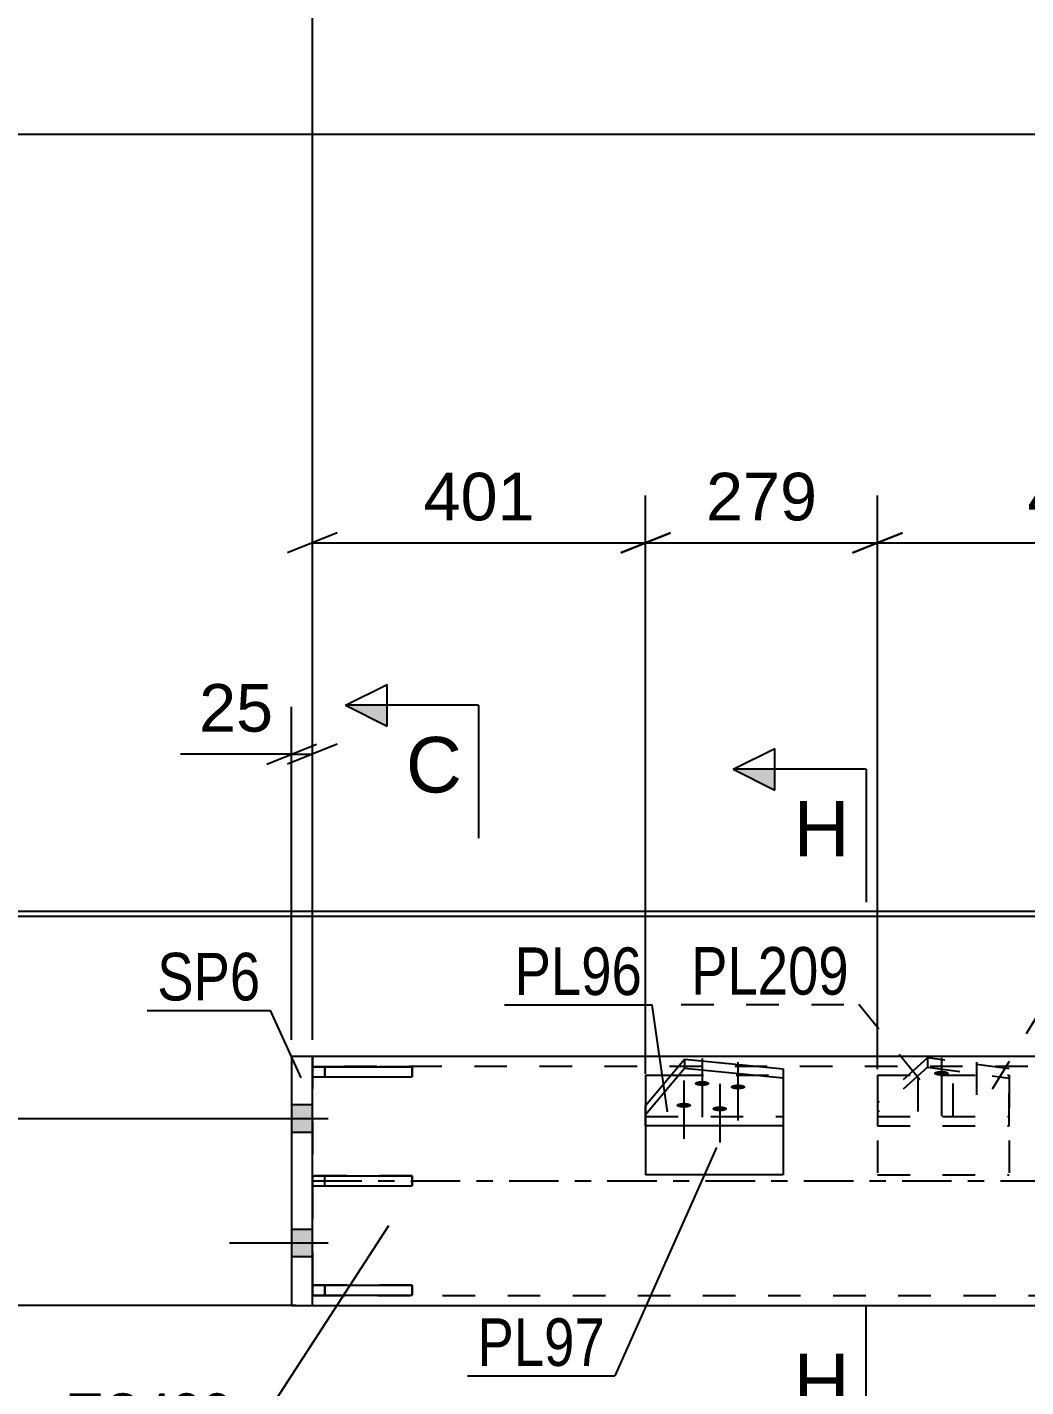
# Model space of a CAD drawing. Header units: millimetres. Extents: x -178 to 663, y -245 to 349.
# Drawn here: x -100.9 to -40.8, y 200.6 to 282.5 of the extents above; entities that cross this region are included whole.
import ezdxf

# ---------------------------------------------------------------- set-up
doc = ezdxf.new("R2010")
doc.units = ezdxf.units.MM
doc.linetypes.add('DXK_LINE_DOT2', pattern=[3.9198, 1.9599, -1.9599])
doc.linetypes.add('DXK_LINE_DOT3', pattern=[5.9187, 2.979, -0.9799, 0.9799, -0.9799])
doc.styles.add('Arial', font='ARIAL.TTF', dxfattribs={"height": 0.2})
doc.styles.add('Arial Narrow', font='ARIALN.TTF', dxfattribs={"height": 0.2})

# ---------------------------------------------------------------- blocks, each defined once
blk = doc.blocks.new('Part-339278997-3396 - 3389')
at = {"color": 2, "linetype": 'Continuous'}
for p, q in [((-25, 220.502), (-83.75, 220.502)), ((-83.75, 205.502), (-25, 205.502))]:
    blk.add_line(p, q, dxfattribs=at)
at = {"color": 7, "linetype": 'DXK_LINE_DOT2'}
for p, q in [((-83.75, 220.502), (-83.75, 205.502)), ((-25, 205.502), (-25, 220.502)), ((-25, 219.902), (-83.75, 219.902)), ((-83.75, 206.102), (-25, 206.102))]:
    blk.add_line(p, q, dxfattribs=at)
at = {"color": 7, "linetype": 'DXK_LINE_DOT3'}
blk.add_line((-83.75, 213.002), (-25, 213.002), dxfattribs=at)
blk = doc.blocks.new('Part-339278997-3432 - 3389')
at = {"color": 2, "linetype": 'Continuous'}
for p, q in [((-85, 220.502), (-85, 205.502)), ((-83.75, 220.502), (-85, 220.502)), ((-83.75, 205.502), (-83.75, 220.502)), ((-85, 205.502), (-83.75, 205.502))]:
    blk.add_line(p, q, dxfattribs=at)
blk = doc.blocks.new('Part-339278997-3506 - 3389')
at = {"color": 7, "linetype": 'DXK_LINE_DOT2'}
for p, q in [((-77.75, 206.727), (-83.75, 206.727)), ((-83.75, 206.727), (-83.75, 206.127)), ((-83, 206.727), (-83, 206.127)), ((-77.75, 206.127), (-77.75, 206.727)), ((-83.75, 206.127), (-77.75, 206.127))]:
    blk.add_line(p, q, dxfattribs=at)
blk = doc.blocks.new('Part-339278997-3528 - 3389')
at = {"color": 7, "linetype": 'DXK_LINE_DOT2'}
for p, q in [((-49.726, 219.367), (-49.726, 213.367)), ((-49.726, 219.367), (-41.792, 219.367)), ((-41.792, 219.367), (-41.792, 213.367)), ((-49.726, 213.367), (-41.792, 213.367))]:
    blk.add_line(p, q, dxfattribs=at)
blk = doc.blocks.new('Part-339278997-3488 - 3389')
at = {"color": 7, "linetype": 'DXK_LINE_DOT2'}
for p, q in [((-77.75, 219.877), (-83.75, 219.877)), ((-83.75, 219.877), (-83.75, 219.277)), ((-83, 219.877), (-83, 219.277)), ((-77.75, 219.277), (-77.75, 219.877)), ((-83.75, 219.277), (-77.75, 219.277))]:
    blk.add_line(p, q, dxfattribs=at)
blk = doc.blocks.new('Part-339278997-3489 - 3389')
at = {"color": 2, "linetype": 'Continuous'}
for p, q in [((-83.75, 206.727), (-77.75, 206.727)), ((-83.75, 206.727), (-83.75, 206.127)), ((-77.75, 206.727), (-77.75, 206.127)), ((-83.75, 206.127), (-77.75, 206.127))]:
    blk.add_line(p, q, dxfattribs=at)
at = {"color": 7, "linetype": 'DXK_LINE_DOT2'}
blk.add_line((-83, 206.127), (-83, 206.727), dxfattribs=at)
blk = doc.blocks.new('Part-339278997-3505 - 3389')
at = {"color": 7, "linetype": 'DXK_LINE_DOT2'}
for p, q in [((-77.75, 213.302), (-83.75, 213.302)), ((-83.75, 213.302), (-83.75, 212.702)), ((-83, 212.702), (-83, 213.302)), ((-77.75, 212.702), (-77.75, 213.302)), ((-83.75, 212.702), (-77.75, 212.702))]:
    blk.add_line(p, q, dxfattribs=at)
blk = doc.blocks.new('Bolt-339278997-3565 - 3389')
at = {"linetype": 'Continuous'}
blk.add_hatch(color=1, dxfattribs=at).paths.add_polyline_path([(-45.874, 219.326), (-45.968, 219.33), (-46.057, 219.34), (-46.139, 219.356), (-46.209, 219.377), (-46.264, 219.403), (-46.302, 219.433), (-46.322, 219.464), (-46.322, 219.496), (-46.302, 219.528), (-46.264, 219.557), (-46.209, 219.583), (-46.139, 219.605), (-46.057, 219.621), (-45.968, 219.631), (-45.874, 219.634), (-45.781, 219.631), (-45.691, 219.621), (-45.61, 219.605), (-45.54, 219.583), (-45.485, 219.557), (-45.446, 219.528), (-45.427, 219.496), (-45.427, 219.464), (-45.446, 219.433), (-45.485, 219.403), (-45.54, 219.377), (-45.61, 219.356), (-45.691, 219.34), (-45.781, 219.33)])
at = {"color": 1, "linetype": 'Continuous'}
blk.add_line((-45.874, 220.42), (-45.874, 216.896), dxfattribs=at)
at = {"color": 1, "linetype": 'DXK_LINE_DOT2'}
for p, q in [((-43.771, 220.147), (-43.771, 216.623)), ((-47.292, 219.141), (-47.292, 215.617)), ((-45.189, 218.868), (-45.189, 215.344))]:
    blk.add_line(p, q, dxfattribs=at)
blk = doc.blocks.new('Bolt-339278997-3566 - 3389')
at = {"linetype": 'Continuous'}
for points in [[(-60.288, 219.025), (-60.195, 219.021), (-60.105, 219.011), (-60.024, 218.995), (-59.954, 218.974), (-59.899, 218.948), (-59.86, 218.918), (-59.841, 218.887), (-59.841, 218.855), (-59.86, 218.823), (-59.899, 218.794), (-59.954, 218.768), (-60.024, 218.746), (-60.105, 218.73), (-60.195, 218.72), (-60.288, 218.717), (-60.382, 218.72), (-60.471, 218.73), (-60.553, 218.746), (-60.623, 218.768), (-60.678, 218.794), (-60.716, 218.823), (-60.736, 218.855), (-60.736, 218.887), (-60.716, 218.918), (-60.678, 218.948), (-60.623, 218.974), (-60.553, 218.995), (-60.471, 219.011), (-60.382, 219.021)], [(-58.125, 218.813), (-58.031, 218.81), (-57.942, 218.8), (-57.86, 218.784), (-57.791, 218.762), (-57.735, 218.736), (-57.697, 218.707), (-57.677, 218.675), (-57.677, 218.643), (-57.697, 218.612), (-57.735, 218.582), (-57.791, 218.556), (-57.86, 218.535), (-57.942, 218.519), (-58.031, 218.509), (-58.125, 218.505), (-58.219, 218.509), (-58.308, 218.519), (-58.389, 218.535), (-58.459, 218.556), (-58.515, 218.582), (-58.553, 218.612), (-58.573, 218.643), (-58.573, 218.675), (-58.553, 218.707), (-58.515, 218.736), (-58.459, 218.762), (-58.389, 218.784), (-58.308, 218.8), (-58.219, 218.81)], [(-61.387, 217.709), (-61.294, 217.706), (-61.204, 217.696), (-61.123, 217.68), (-61.053, 217.658), (-60.998, 217.632), (-60.959, 217.603), (-60.94, 217.571), (-60.94, 217.539), (-60.959, 217.508), (-60.998, 217.478), (-61.053, 217.452), (-61.123, 217.431), (-61.204, 217.415), (-61.294, 217.405), (-61.387, 217.401), (-61.481, 217.405), (-61.57, 217.415), (-61.652, 217.431), (-61.722, 217.452), (-61.777, 217.478), (-61.815, 217.508), (-61.835, 217.539), (-61.835, 217.571), (-61.815, 217.603), (-61.777, 217.632), (-61.722, 217.658), (-61.652, 217.68), (-61.57, 217.696), (-61.481, 217.706)], [(-59.224, 217.498), (-59.13, 217.494), (-59.041, 217.484), (-58.959, 217.468), (-58.889, 217.447), (-58.834, 217.421), (-58.796, 217.391), (-58.776, 217.36), (-58.776, 217.328), (-58.796, 217.296), (-58.834, 217.267), (-58.889, 217.241), (-58.959, 217.219), (-59.041, 217.203), (-59.13, 217.193), (-59.224, 217.19), (-59.317, 217.193), (-59.407, 217.203), (-59.488, 217.219), (-59.558, 217.241), (-59.614, 217.267), (-59.652, 217.296), (-59.671, 217.328), (-59.671, 217.36), (-59.652, 217.391), (-59.614, 217.421), (-59.558, 217.447), (-59.488, 217.468), (-59.407, 217.484), (-59.317, 217.494)]]:
    blk.add_hatch(color=1, dxfattribs=at).paths.add_polyline_path(points)
at = {"color": 1, "linetype": 'Continuous'}
for p, q in [((-60.288, 220.374), (-60.288, 216.85)), ((-58.125, 220.163), (-58.125, 216.639)), ((-61.387, 219.059), (-61.387, 215.535)), ((-59.224, 218.847), (-59.224, 215.323))]:
    blk.add_line(p, q, dxfattribs=at)
blk = doc.blocks.new('Bolt-339278997-3571 - 3389')
at = {"linetype": 'Continuous'}
for points in [[(-85, 217.577), (-85, 215.927), (-83.75, 215.927), (-83.75, 217.577)], [(-85, 217.577), (-85, 215.927), (-83.75, 215.927), (-83.75, 217.577)], [(-85, 210.077), (-85, 208.427), (-83.75, 208.427), (-83.75, 210.077)], [(-85, 210.077), (-85, 208.427), (-83.75, 208.427), (-83.75, 210.077)]]:
    blk.add_hatch(color=1, dxfattribs=at).paths.add_polyline_path(points)
at = {"color": 1, "linetype": 'Continuous'}
for p, q in [((-83.75, 217.577), (-85, 217.577)), ((-83.75, 217.577), (-85, 217.577)), ((-82.8, 216.752), (-88.75, 216.752)), ((-82.8, 216.752), (-88.75, 216.752)), ((-83.75, 215.927), (-85, 215.927)), ((-83.75, 215.927), (-85, 215.927)), ((-83.75, 210.077), (-85, 210.077)), ((-83.75, 210.077), (-85, 210.077)), ((-82.8, 209.252), (-88.75, 209.252)), ((-82.8, 209.252), (-88.75, 209.252)), ((-83.75, 208.427), (-85, 208.427)), ((-83.75, 208.427), (-85, 208.427))]:
    blk.add_line(p, q, dxfattribs=at)
blk = doc.blocks.new('Part-339278997-3575 - 3389')
at = {"color": 7, "linetype": 'DXK_LINE_DOT2'}
for p, q in [((-46.713, 220.412), (-49.726, 217.694)), ((-41.792, 219.752), (-46.713, 220.412)), ((-46.713, 220.412), (-46.713, 219.848)), ((-46.713, 219.848), (-49.726, 217.13)), ((-46.713, 219.848), (-41.792, 219.188)), ((-41.792, 216.32), (-41.792, 219.752)), ((-49.726, 217.694), (-49.726, 216.32)), ((-49.726, 216.884), (-41.792, 216.884)), ((-49.726, 216.32), (-41.792, 216.32))]:
    blk.add_line(p, q, dxfattribs=at)
blk = doc.blocks.new('Part-339278997-3610 - 3389')
at = {"color": 2, "linetype": 'Continuous'}
for p, q in [((-83.75, 213.302), (-77.75, 213.302)), ((-83.75, 213.302), (-83.75, 212.702)), ((-77.75, 213.302), (-77.75, 212.702)), ((-83.75, 212.702), (-77.75, 212.702))]:
    blk.add_line(p, q, dxfattribs=at)
at = {"color": 7, "linetype": 'DXK_LINE_DOT2'}
blk.add_line((-83, 212.702), (-83, 213.302), dxfattribs=at)
blk = doc.blocks.new('Part-339278997-3611 - 3389')
at = {"color": 2, "linetype": 'Continuous'}
for p, q in [((-83.75, 219.877), (-77.75, 219.877)), ((-83.75, 219.877), (-83.75, 219.277)), ((-77.75, 219.877), (-77.75, 219.277)), ((-83.75, 219.277), (-77.75, 219.277))]:
    blk.add_line(p, q, dxfattribs=at)
at = {"color": 7, "linetype": 'DXK_LINE_DOT2'}
blk.add_line((-83, 219.277), (-83, 219.877), dxfattribs=at)
blk = doc.blocks.new('Part-339278997-3623 - 3389')
at = {"color": 2, "linetype": 'Continuous'}
for p, q in [((-63.688, 217.543), (-61.353, 220.339)), ((-61.353, 220.339), (-55.407, 219.756)), ((-61.353, 220.339), (-61.353, 219.775)), ((-61.353, 219.775), (-63.688, 216.98)), ((-55.407, 219.192), (-61.353, 219.775)), ((-55.407, 219.756), (-55.407, 216.324)), ((-63.688, 216.324), (-63.688, 217.543)), ((-55.407, 216.324), (-63.688, 216.324))]:
    blk.add_line(p, q, dxfattribs=at)
at = {"color": 7, "linetype": 'DXK_LINE_DOT2'}
blk.add_line((-63.688, 216.888), (-55.407, 216.888), dxfattribs=at)
blk = doc.blocks.new('Part-339278997-3628 - 3389')
at = {"color": 2, "linetype": 'Continuous'}
for p, q in [((-63.688, 219.372), (-62.161, 219.372)), ((-63.688, 219.372), (-63.688, 217.543)), ((-63.688, 216.324), (-63.688, 213.372)), ((-55.407, 216.324), (-55.407, 213.372)), ((-55.407, 213.372), (-63.688, 213.372))]:
    blk.add_line(p, q, dxfattribs=at)
at = {"color": 7, "linetype": 'DXK_LINE_DOT2'}
for p, q in [((-62.161, 219.372), (-55.407, 219.372)), ((-55.407, 219.372), (-55.407, 216.324)), ((-63.688, 217.543), (-63.688, 216.324))]:
    blk.add_line(p, q, dxfattribs=at)
blk = doc.blocks.new('StraightDimension-339278997-20436 - 3389')
at = {"color": 7, "linetype": 'Continuous'}
for p, q in [((-85, 221.502), (-85, 241.55)), ((-83.75, 221.502), (-83.75, 241.55)), ((-86.5, 238.1), (-83.5, 239.3)), ((-82.25, 239.3), (-85.25, 238.1)), ((-85, 238.7), (-91.697, 238.7)), ((-85, 238.7), (-91.697, 238.7)), ((-85, 238.7), (-83.75, 238.7))]:
    blk.add_line(p, q, dxfattribs=at)
at = {"color": 0}
blk.add_wipeout([(-85.525, 239.45), (-85.525, 243.65), (-91.172, 243.65), (-91.172, 239.45)], dxfattribs=at)
at = {"color": 3, "style": 'Arial'}
blk.add_text('25', height=2.8652, dxfattribs=at).set_placement((-90.572, 240.05))
blk = doc.blocks.new('StraightDimension-339278997-20010 - 3389')
at = {"color": 7, "linetype": 'Continuous'}
for p, q in [((-112.568, 218.252), (-111.368, 215.252)), ((-88.5, 216.752), (-128.887, 216.752)), ((-111.968, 205.502), (-111.968, 216.752)), ((-111.368, 204.002), (-112.568, 207.002)), ((-84.75, 205.502), (-128.887, 205.502))]:
    blk.add_line(p, q, dxfattribs=at)
at = {"color": 0, "linetype": 'Continuous'}
blk.add_wipeout([(-117.168, 217.352), (-117.168, 221.552), (-129.487, 221.552), (-129.487, 217.352)], dxfattribs=at)
at = {"color": 3, "linetype": 'Continuous', "style": 'Arial'}
blk.add_text('12689', height=2.8652, dxfattribs=at).set_placement((-128.887, 217.952))
at = {"color": 0}
blk.add_wipeout([(-112.718, 215.063), (-116.918, 215.063), (-116.918, 207.192), (-112.718, 207.192)], dxfattribs=at)
at = {"color": 3, "style": 'Arial'}
blk.add_text('225', height=2.8652, rotation=90.00021, dxfattribs=at).set_placement((-113.318, 207.792))
blk = doc.blocks.new('StraightDimension-339278997-20132 - 3389')
at = {"color": 7, "linetype": 'Continuous'}
for p, q in [((-25.75, 229.216), (-140.149, 229.216)), ((-26, 228.916), (-140.149, 228.916))]:
    blk.add_line(p, q, dxfattribs=at)
blk = doc.blocks.new('StraightDimension-339278997-20009 - 3389')
at = {"color": 7, "linetype": 'Continuous'}
for p, q in [((-112.568, 230.416), (-111.368, 227.416)), ((-26, 228.916), (-124.387, 228.916)), ((-111.968, 216.752), (-111.968, 228.916)), ((-111.368, 215.252), (-112.568, 218.252)), ((-88.5, 216.752), (-128.887, 216.752))]:
    blk.add_line(p, q, dxfattribs=at)
at = {"color": 0}
blk.add_wipeout([(-112.718, 226.77), (-116.918, 226.77), (-116.918, 218.899), (-112.718, 218.899)], dxfattribs=at)
at = {"color": 3, "style": 'Arial'}
blk.add_text('243', height=2.8652, rotation=90.00021, dxfattribs=at).set_placement((-113.318, 219.499))
at = {"color": 0, "linetype": 'Continuous'}
blk.add_wipeout([(-112.668, 229.516), (-112.668, 233.716), (-124.987, 233.716), (-124.987, 229.516)], dxfattribs=at)
at = {"color": 3, "linetype": 'Continuous', "style": 'Arial'}
blk.add_text('12932', height=2.8652, dxfattribs=at).set_placement((-124.387, 230.116))
blk = doc.blocks.new('StraightDimension-339278997-20011 - 3389')
at = {"color": 7, "linetype": 'Continuous'}
blk.add_line((-84.75, 205.502), (-128.887, 205.502), dxfattribs=at)
blk = doc.blocks.new('StraightDimension-339278997-20133 - 3389')
at = {"color": 7, "linetype": 'Continuous'}
blk.add_line((-26, 228.916), (-140.149, 228.916), dxfattribs=at)
blk = doc.blocks.new('StraightDimension-339278997-20163 - 3389')
at = {"color": 7, "linetype": 'Continuous'}
blk.add_line((-8.547, 275.999), (-150.705, 275.999), dxfattribs=at)
blk = doc.blocks.new('StraightDimension-339278997-20278 - 3389')
at = {"color": 7, "linetype": 'Continuous'}
for p, q in [((-83.75, 221.502), (-83.75, 300.092)), ((-25, 222.687), (-25, 300.092)), ((-82.25, 297.842), (-85.25, 296.642)), ((-83.75, 297.242), (-25, 297.242)), ((-26.5, 296.642), (-23.5, 297.842))]:
    blk.add_line(p, q, dxfattribs=at)
at = {"color": 0}
blk.add_wipeout([(-49.328, 297.992), (-49.328, 302.192), (-59.422, 302.192), (-59.422, 297.992)], dxfattribs=at)
at = {"color": 3, "style": 'Arial'}
blk.add_text('1175', height=2.8652, dxfattribs=at).set_placement((-58.822, 298.592))
blk = doc.blocks.new('StraightDimension-339278997-22188 - 3389')
at = {"color": 7, "linetype": 'Continuous'}
for p, q in [((-49.726, 219.737), (-49.726, 254.266)), ((-25, 229.916), (-25, 254.266)), ((-48.226, 252.016), (-51.226, 250.816)), ((-49.726, 251.416), (-25, 251.416)), ((-26.5, 250.816), (-23.5, 252.016))]:
    blk.add_line(p, q, dxfattribs=at)
at = {"color": 0}
blk.add_wipeout([(-33.428, 252.166), (-33.428, 256.366), (-41.299, 256.366), (-41.299, 252.166)], dxfattribs=at)
at = {"color": 3, "style": 'Arial'}
blk.add_text('495', height=2.8652, dxfattribs=at).set_placement((-40.699, 252.766))
blk = doc.blocks.new('StraightDimension-339278997-22189 - 3389')
at = {"color": 7, "linetype": 'Continuous'}
for p, q in [((-63.688, 219.458), (-63.688, 254.266)), ((-49.726, 219.737), (-49.726, 254.266)), ((-62.188, 252.016), (-65.188, 250.816)), ((-63.688, 251.416), (-49.726, 251.416)), ((-51.226, 250.816), (-48.226, 252.016))]:
    blk.add_line(p, q, dxfattribs=at)
at = {"color": 0}
blk.add_wipeout([(-52.772, 252.166), (-52.772, 256.366), (-60.643, 256.366), (-60.643, 252.166)], dxfattribs=at)
at = {"color": 3, "style": 'Arial'}
blk.add_text('279', height=2.8652, dxfattribs=at).set_placement((-60.043, 252.766))
blk = doc.blocks.new('StraightDimension-339278997-22190 - 3389')
at = {"color": 7, "linetype": 'Continuous'}
for p, q in [((-83.75, 221.502), (-83.75, 254.266)), ((-63.688, 219.458), (-63.688, 254.266)), ((-82.25, 252.016), (-85.25, 250.816)), ((-83.75, 251.416), (-63.688, 251.416)), ((-65.188, 250.816), (-62.188, 252.016))]:
    blk.add_line(p, q, dxfattribs=at)
at = {"color": 0}
blk.add_wipeout([(-69.784, 252.166), (-69.784, 256.366), (-77.654, 256.366), (-77.654, 252.166)], dxfattribs=at)
at = {"color": 3, "style": 'Arial'}
blk.add_text('401', height=2.8652, dxfattribs=at).set_placement((-77.054, 252.766))
blk = doc.blocks.new('Mark-339278997-3392 - 3389')
at = {"color": 30, "linetype": 'Continuous'}
for p in [(-79.161, 210.297), (-99.035, 196.745)]:
    blk.add_line(p, (-87.971, 196.745), dxfattribs=at)
at = {"color": 0}
blk.add_wipeout([(-88.571, 197.345), (-88.571, 200.345), (-98.435, 200.345), (-98.435, 197.345)], dxfattribs=at)
blk.add_wipeout([(-88.571, 197.345), (-88.571, 200.345), (-98.435, 200.345), (-98.435, 197.345)], dxfattribs=at)
at = {"color": 3, "style": 'Arial Narrow'}
blk.add_text('TC432', height=2.8633, dxfattribs=at).set_placement((-98.435, 197.345))
blk = doc.blocks.new('Mark-339278997-3428 - 3389')
at = {"color": 30, "linetype": 'Continuous'}
for p in [(-93.693, 223.271), (-84.424, 219.219)]:
    blk.add_line(p, (-86.282, 223.271), dxfattribs=at)
at = {"color": 0}
blk.add_wipeout([(-86.882, 223.871), (-86.882, 226.871), (-93.093, 226.871), (-93.093, 223.871)], dxfattribs=at)
blk.add_wipeout([(-86.882, 223.871), (-86.882, 226.871), (-93.093, 226.871), (-93.093, 223.871)], dxfattribs=at)
at = {"color": 3, "style": 'Arial Narrow'}
blk.add_text('SP6', height=2.8633, dxfattribs=at).set_placement((-93.093, 223.871))
blk = doc.blocks.new('Mark-339278997-3524 - 3389')
at = {"color": 30, "linetype": 'DXK_LINE_DOT2'}
for p, q in [((-42.806, 218.541), (-39.865, 223.325)), ((-39.865, 223.325), (-29.161, 223.325))]:
    blk.add_line(p, q, dxfattribs=at)
at = {"color": 0}
blk.add_wipeout([(-29.761, 223.925), (-29.761, 226.925), (-39.265, 226.925), (-39.265, 223.925)], dxfattribs=at)
blk.add_wipeout([(-29.761, 223.925), (-29.761, 226.925), (-39.265, 226.925), (-39.265, 223.925)], dxfattribs=at)
at = {"color": 3, "style": 'Arial Narrow'}
blk.add_text('PL153', height=2.8633, dxfattribs=at).set_placement((-39.265, 223.925))
blk = doc.blocks.new('SectionMark-339278997-20794 - 3389')
at = {"linetype": 'Continuous'}
for points in [[(-79.25, 241.637), (-79.25, 240.387), (-81.75, 241.637)], [(-79.25, 191.449), (-79.25, 190.199), (-81.75, 190.199)]]:
    blk.add_hatch(color=6, dxfattribs=at).paths.add_polyline_path(points)
at = {"color": 6, "linetype": 'Continuous'}
for p, q in [((-81.75, 241.637), (-79.25, 242.887)), ((-79.25, 240.387), (-79.25, 242.887)), ((-73.75, 241.637), (-81.75, 241.637)), ((-81.75, 241.637), (-79.25, 240.387)), ((-73.75, 241.637), (-73.75, 233.637)), ((-73.75, 190.199), (-73.75, 198.199)), ((-81.75, 190.199), (-79.25, 191.449)), ((-79.25, 191.449), (-79.25, 188.949)), ((-73.75, 190.199), (-81.75, 190.199)), ((-79.25, 188.949), (-81.75, 190.199))]:
    blk.add_line(p, q, dxfattribs=at)
at = {"color": 0, "linetype": 'Continuous'}
for points in [[(-74.75, 236.387), (-74.75, 239.887), (-78.12, 239.887), (-78.12, 236.387)], [(-74.75, 191.949), (-74.75, 195.449), (-78.12, 195.449), (-78.12, 191.949)]]:
    blk.add_wipeout(points, dxfattribs=at)
at = {"color": 3, "linetype": 'Continuous', "style": 'Arial'}
for p in [(-78.12, 236.387), (-78.12, 191.949)]:
    blk.add_text('C', height=3.343, dxfattribs=at).set_placement(p)
blk = doc.blocks.new('Mark-339278997-3624 - 3389')
at = {"color": 30, "linetype": 'Continuous'}
for p in [(-59.425, 215.021), (-74.41, 201.268)]:
    blk.add_line(p, (-65.534, 201.268), dxfattribs=at)
at = {"color": 0}
blk.add_wipeout([(-66.134, 201.868), (-66.134, 204.868), (-73.81, 204.868), (-73.81, 201.868)], dxfattribs=at)
blk.add_wipeout([(-66.134, 201.868), (-66.134, 204.868), (-73.81, 204.868), (-73.81, 201.868)], dxfattribs=at)
at = {"color": 3, "style": 'Arial Narrow'}
blk.add_text('PL97', height=2.8633, dxfattribs=at).set_placement((-73.81, 201.868))
blk = doc.blocks.new('Mark-339278997-15042 - 3389')
at = {"color": 30, "linetype": 'Continuous'}
for p in [(-72.174, 223.595), (-62.377, 217.165)]:
    blk.add_line(p, (-63.298, 223.595), dxfattribs=at)
at = {"color": 0}
blk.add_wipeout([(-63.898, 224.195), (-63.898, 227.195), (-71.574, 227.195), (-71.574, 224.195)], dxfattribs=at)
blk.add_wipeout([(-63.898, 224.195), (-63.898, 227.195), (-71.574, 227.195), (-71.574, 224.195)], dxfattribs=at)
at = {"color": 3, "style": 'Arial Narrow'}
blk.add_text('PL96', height=2.8633, dxfattribs=at).set_placement((-71.574, 224.195))
blk = doc.blocks.new('WeldMark-339278997-3914 - 3389')
at = {"linetype": 'Continuous'}
blk.add_hatch(color=30, dxfattribs=at).paths.add_polyline_path([(-26.943, 203.096), (-25, 205.502), (-25.582, 202.465)])
at = {"color": 30, "linetype": 'Continuous'}
for p in [(-25, 205.502), (-51.078, 179.158)]:
    blk.add_line(p, (-37.222, 179.158), dxfattribs=at)
at = {"color": 3, "linetype": 'Continuous'}
for p, q in [((-51.078, 179.158), (-55.364, 183.444)), ((-51.078, 179.158), (-55.364, 174.873)), ((-44.465, 179.158), (-40.179, 179.158)), ((-40.179, 179.158), (-44.465, 174.873)), ((-44.465, 174.873), (-44.465, 179.158))]:
    blk.add_line(p, q, dxfattribs=at)
for start, end in [(90, 270), (270, 90)]:
    blk.add_arc((-37.222, 179.158), 1.5, start, end, dxfattribs=at)
at = {"color": 0}
blk.add_wipeout([(-45.122, 175.058), (-45.122, 178.458), (-49.178, 178.458), (-49.178, 175.058)], dxfattribs=at)
at = {"color": 3, "style": 'Arial'}
blk.add_text('12', height=2.8652, dxfattribs=at).set_placement((-48.978, 175.258))
at = {"color": 0, "linetype": 'Continuous'}
blk.add_wipeout([(-54.978, 178.508), (-54.978, 181.008), (-61.458, 181.008), (-61.458, 178.508)], dxfattribs=at)
blk.add_wipeout([(-54.978, 178.508), (-54.978, 181.008), (-61.458, 181.008), (-61.458, 178.508)], dxfattribs=at)
at = {"color": 3, "linetype": 'Continuous', "style": 'Arial'}
blk.add_text('TYP', height=2.3877, dxfattribs=at).set_placement((-61.458, 178.508))
blk = doc.blocks.new('Mark-339278997-20051 - 3389')
at = {"color": 30, "linetype": 'DXK_LINE_DOT2'}
for p in [(-61.545, 223.62), (-47.181, 219.095)]:
    blk.add_line(p, (-50.841, 223.62), dxfattribs=at)
at = {"color": 0}
blk.add_wipeout([(-51.441, 224.22), (-51.441, 227.22), (-60.945, 227.22), (-60.945, 224.22)], dxfattribs=at)
blk.add_wipeout([(-51.441, 224.22), (-51.441, 227.22), (-60.945, 227.22), (-60.945, 224.22)], dxfattribs=at)
at = {"color": 3, "style": 'Arial Narrow'}
blk.add_text('PL209', height=2.8633, dxfattribs=at).set_placement((-60.945, 224.22))
blk = doc.blocks.new('SectionMark-339278997-28439 - 3389')
at = {"linetype": 'Continuous'}
for points in [[(-55.907, 237.784), (-55.907, 236.534), (-58.407, 237.784)], [(-55.907, 198.753), (-55.907, 197.503), (-58.407, 197.503)]]:
    blk.add_hatch(color=6, dxfattribs=at).paths.add_polyline_path(points)
at = {"color": 6, "linetype": 'Continuous'}
for p, q in [((-58.407, 237.784), (-55.907, 239.034)), ((-55.907, 236.534), (-55.907, 239.034)), ((-50.407, 237.784), (-58.407, 237.784)), ((-58.407, 237.784), (-55.907, 236.534)), ((-50.407, 237.784), (-50.407, 229.784)), ((-50.407, 197.503), (-50.407, 205.503)), ((-58.407, 197.503), (-55.907, 198.753)), ((-55.907, 198.753), (-55.907, 196.253)), ((-50.407, 197.503), (-58.407, 197.503)), ((-55.907, 196.253), (-58.407, 197.503))]:
    blk.add_line(p, q, dxfattribs=at)
at = {"color": 0, "linetype": 'Continuous'}
for points in [[(-51.407, 232.534), (-51.407, 236.034), (-54.777, 236.034), (-54.777, 232.534)], [(-51.407, 199.253), (-51.407, 202.753), (-54.777, 202.753), (-54.777, 199.253)]]:
    blk.add_wipeout(points, dxfattribs=at)
at = {"color": 3, "linetype": 'Continuous', "style": 'Arial'}
for p in [(-54.777, 232.534), (-54.777, 199.253)]:
    blk.add_text('H', height=3.343, dxfattribs=at).set_placement(p)

msp = doc.modelspace()

# ---------------------------------------------------------------- block references
for name in ['StraightDimension-339278997-20436 - 3389', 'Part-339278997-3432 - 3389', 'Part-339278997-3396 - 3389', 'Part-339278997-3623 - 3389', 'Bolt-339278997-3566 - 3389', 'Part-339278997-3575 - 3389', 'Bolt-339278997-3565 - 3389', 'Part-339278997-3488 - 3389', 'Part-339278997-3611 - 3389', 'Part-339278997-3628 - 3389', 'Part-339278997-3528 - 3389', 'Bolt-339278997-3571 - 3389', 'Part-339278997-3505 - 3389', 'Part-339278997-3610 - 3389', 'Part-339278997-3506 - 3389', 'Part-339278997-3489 - 3389']:
    msp.add_blockref(name, (0, 0))

# ---------------------------------------------------------------- next in the draw order: block references
for name in ['StraightDimension-339278997-20132 - 3389', 'StraightDimension-339278997-20010 - 3389']:
    msp.add_blockref(name, (0, 0))

# ---------------------------------------------------------------- next in the draw order: block references
for name in ['StraightDimension-339278997-20009 - 3389', 'StraightDimension-339278997-20011 - 3389']:
    msp.add_blockref(name, (0, 0))

# ---------------------------------------------------------------- next in the draw order: block references
msp.add_blockref('StraightDimension-339278997-20133 - 3389', (0, 0))

# ---------------------------------------------------------------- next in the draw order: block references
msp.add_blockref('StraightDimension-339278997-20163 - 3389', (0, 0))

# ---------------------------------------------------------------- next in the draw order: block references
for name in ['StraightDimension-339278997-20278 - 3389', 'Mark-339278997-3392 - 3389']:
    msp.add_blockref(name, (0, 0))

# ---------------------------------------------------------------- next in the draw order: block references
msp.add_blockref('StraightDimension-339278997-22188 - 3389', (0, 0))

# ---------------------------------------------------------------- next in the draw order: block references
for name in ['StraightDimension-339278997-22189 - 3389', 'Mark-339278997-3524 - 3389']:
    msp.add_blockref(name, (0, 0))

# ---------------------------------------------------------------- next in the draw order: block references
for name in ['StraightDimension-339278997-22190 - 3389', 'Mark-339278997-20051 - 3389']:
    msp.add_blockref(name, (0, 0))

# ---------------------------------------------------------------- next in the draw order: block references
for name in ['SectionMark-339278997-20794 - 3389', 'Mark-339278997-3428 - 3389', 'Mark-339278997-15042 - 3389']:
    msp.add_blockref(name, (0, 0))

# ---------------------------------------------------------------- next in the draw order: block references
msp.add_blockref('Mark-339278997-3624 - 3389', (0, 0))

# ---------------------------------------------------------------- next in the draw order: block references
msp.add_blockref('WeldMark-339278997-3914 - 3389', (0, 0))

# ---------------------------------------------------------------- next in the draw order: block references
msp.add_blockref('SectionMark-339278997-28439 - 3389', (0, 0))

doc.saveas('drawing.dxf')
